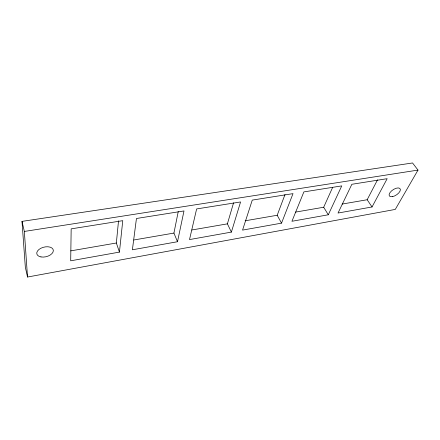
<?xml version="1.0" encoding="UTF-8"?>
<svg xmlns="http://www.w3.org/2000/svg" width="440" height="440" viewBox="0 0 440 440"><rect width="100%" height="100%" fill="white"/><g stroke="black" fill="none" stroke-linecap="round" stroke-linejoin="round"><path stroke-width="0.66" d="M119.433 252.104L122.76 220.666L71.165 228.861L70.697 260.81L119.433 252.104L116.347 243.007L118.531 220.814M177.502 241.725L183.992 210.941L136.45 218.493L132.391 249.788L177.502 241.725L173.927 233.079L178.25 211.558M231.385 232.1L240.57 201.96L196.625 208.94L189.514 239.58L231.385 232.1L227.403 223.85L233.574 202.796M281.529 223.141L293.013 193.633L252.269 200.101L242.556 230.104L281.529 223.141L277.195 215.264L285.021 194.469M328.3 214.781L341.754 185.889L303.87 191.906L291.935 221.282L328.3 214.781L323.68 207.246L332.591 187.512M342.139 204.061L367.169 199.744L377.526 179.823M372.036 206.965L387.167 178.679L351.863 184.283L338.025 213.043L372.036 206.965L367.169 199.744M418 170.088L395.28 209.418L27.527 277.03L25.344 267.273L22 221.381L412.544 162.971L418 170.088L24.343 231.44L27.527 277.03M70.741 250.877L116.347 243.007M133.864 239.987L173.927 233.079M191.879 229.983L227.403 223.85M245.163 220.787L277.195 215.264M295.57 212.097L323.68 207.246M22 221.381L24.343 231.44M40.97 256.927A8.459 4.912 -13.7 0 0 53.345 250.553A8.459 4.912 -13.7 0 0 40.816 248.281A8.459 4.912 -13.7 0 0 40.97 256.927M392.255 196.691A6.496 3.102 -33.7 0 0 400.389 189.437A6.496 3.102 -33.7 0 0 391.556 190.889A6.496 3.102 -33.7 0 0 392.255 196.691"/></g></svg>
